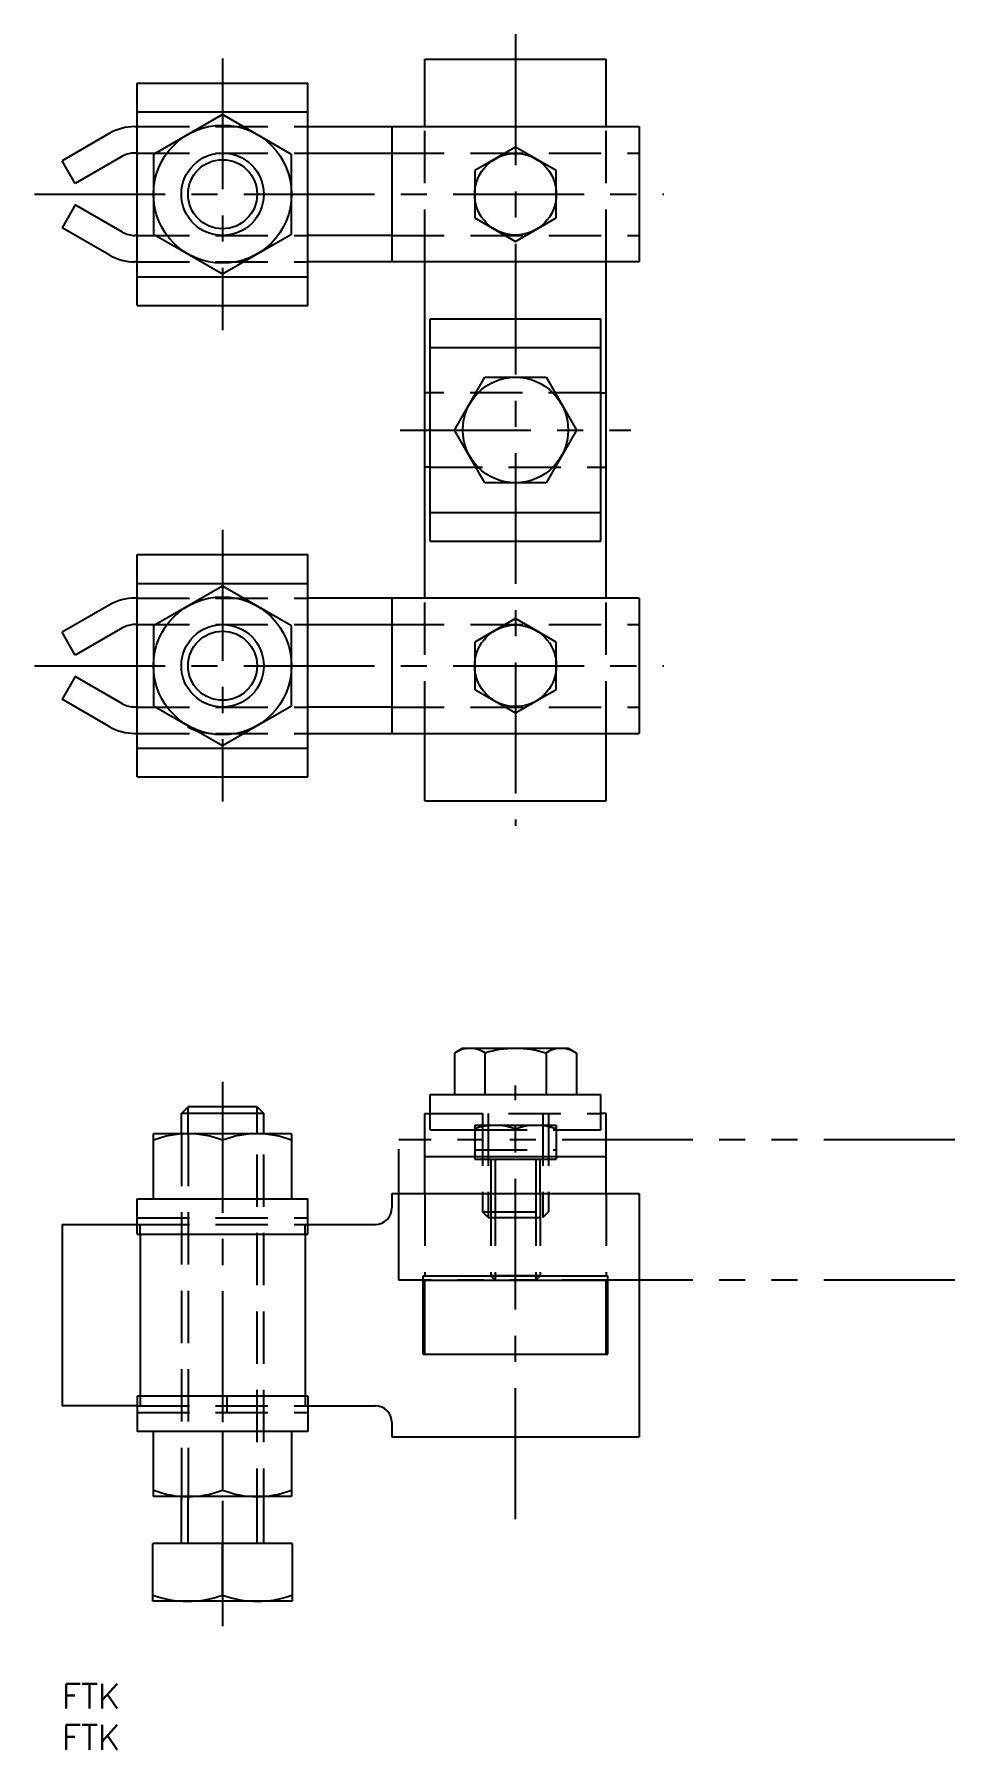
# Model space of a CAD drawing. Extents: x -3 to 108, y -8 to 200.
import ezdxf

# ---------------------------------------------------------------- set-up
doc = ezdxf.new("R2010")
doc.units = 0
doc.header["$LTSCALE"] = 0.5
for name, pattern in [('CENTER', [50.8, 31.75, -6.35, 6.35, -6.35]), ('DASHED', [19.05, 12.7, -6.35]), ('PHANTOM', [63.5, 31.75, -6.35, 6.35, -6.35, 6.35, -6.35])]:
    doc.linetypes.add(name, pattern=pattern)
for name, color, linetype in [('MSM_CENTER', 1, 'CENTER'), ('MSM_CONTINUOUS', 7, 'CONTINUOUS'), ('MSM_DASHED', 4, 'DASHED'), ('MSM_IMAGINARY', 6, 'PHANTOM'), ('MSM_NARROW', 5, 'CONTINUOUS'), ('MSM_PART_NUMBER', 7, 'CONTINUOUS')]:
    doc.layers.add(name, color=color, linetype=linetype)
doc.styles.get("Standard").update_dxf_attribs({"font": 'txt.shx', "height": 3, "bigfont": 'bigfont.shx'})

msp = doc.modelspace()

# ---------------------------------------------------------------- linework, layer by layer
at = {"layer": 'MSM_CENTER'}
for p, q in [((55, 200.08), (55, 104.08)), ((19.47, 197.16), (19.47, 164.2)), ((-3.36, 180.68), (73, 180.68)), ((41, 152.08), (69, 152.08)), ((19.47, 139.96), (19.47, 107)), ((-3.36, 123.48), (73, 123.48)), ((19.47, 73), (19.47, 7)), ((55, 19.98), (55, 72.58))]:
    msp.add_line(p, q, dxfattribs=at)
at = {"layer": 'MSM_CONTINUOUS'}
for p, q in [((44, 197.08), (66, 197.08)), ((44, 188.88), (44, 197.08)), ((66, 188.88), (66, 197.08)), ((9.1, 167.2), (9.1, 194.16)), ((9.1, 194.16), (29.83, 194.16)), ((29.83, 167.2), (29.83, 194.16)), ((9.1, 190.68), (29.83, 190.68)), ((19.47, 190.35), (11.09, 185.52)), ((27.84, 185.52), (19.47, 190.35)), ((5.73, 188.05), (0, 184.74)), ((8.83, 188.88), (9.1, 188.88)), ((29.83, 188.88), (70, 188.88)), ((40, 188.88), (40, 172.48)), ((70, 188.88), (70, 172.48)), ((7.33, 185.28), (1.6, 181.97)), ((9.1, 185.68), (8.83, 185.68)), ((11.09, 185.52), (11.09, 175.84)), ((27.84, 175.84), (27.84, 185.52)), ((29.83, 185.68), (40, 185.68)), ((55, 186.4), (50.05, 183.54)), ((59.95, 183.54), (55, 186.4)), ((1.6, 181.97), (0, 184.74)), ((50.05, 183.54), (50.05, 177.82)), ((59.95, 177.82), (59.95, 183.54)), ((1.6, 179.39), (0, 176.62)), ((7.33, 176.08), (1.6, 179.39)), ((50.05, 177.82), (55, 174.96)), ((55, 174.96), (59.95, 177.82)), ((5.73, 173.31), (0, 176.62)), ((9.1, 175.68), (8.83, 175.68)), ((11.09, 175.84), (19.47, 171.01)), ((19.47, 171.01), (27.84, 175.84)), ((40, 175.68), (29.83, 175.68)), ((9.1, 172.48), (8.83, 172.48)), ((9.1, 170.68), (29.83, 170.68)), ((70, 172.48), (29.83, 172.48)), ((44, 131.68), (44, 172.48)), ((66, 131.68), (66, 172.48)), ((9.1, 167.2), (29.83, 167.2)), ((44.64, 165.56), (65.37, 165.56)), ((44.64, 138.6), (44.64, 165.56)), ((65.37, 138.6), (65.37, 165.56)), ((44.64, 162.08), (65.37, 162.08)), ((47.61, 152.08), (51.3, 158.48)), ((51.3, 158.48), (58.7, 158.48)), ((58.7, 158.48), (62.39, 152.08)), ((44.64, 156.58), (44, 156.58)), ((65.37, 156.58), (66, 156.58)), ((51.3, 145.68), (47.61, 152.08)), ((62.39, 152.08), (58.7, 145.68)), ((44.64, 147.58), (44, 147.58)), ((58.7, 145.68), (51.3, 145.68)), ((65.37, 147.58), (66, 147.58)), ((44.64, 142.08), (65.37, 142.08)), ((44.64, 138.6), (65.37, 138.6)), ((9.1, 136.96), (29.83, 136.96)), ((9.1, 110), (9.1, 136.96)), ((29.83, 110), (29.83, 136.96)), ((9.1, 133.48), (29.83, 133.48)), ((9.1, 131.68), (8.83, 131.68)), ((19.47, 133.15), (11.09, 128.32)), ((27.84, 128.32), (19.47, 133.15)), ((70, 131.68), (29.83, 131.68)), ((40, 131.68), (40, 115.28)), ((70, 131.68), (70, 115.28)), ((5.73, 130.85), (0, 127.54)), ((55, 129.2), (50.05, 126.34)), ((59.95, 126.34), (55, 129.2)), ((1.6, 124.77), (0, 127.54)), ((7.33, 128.08), (1.6, 124.77)), ((9.1, 128.48), (8.83, 128.48)), ((11.09, 128.32), (11.09, 118.64)), ((27.84, 118.64), (27.84, 128.32)), ((29.83, 128.48), (40, 128.48)), ((50.05, 126.34), (50.05, 120.62)), ((59.95, 120.62), (59.95, 126.34)), ((1.6, 122.19), (0, 119.42)), ((7.33, 118.88), (1.6, 122.19)), ((5.73, 116.11), (0, 119.42)), ((11.09, 118.64), (19.47, 113.81)), ((19.47, 113.81), (27.84, 118.64)), ((50.05, 120.62), (55, 117.76)), ((55, 117.76), (59.95, 120.62)), ((9.1, 118.48), (8.83, 118.48)), ((40, 118.48), (29.83, 118.48)), ((8.83, 115.28), (9.1, 115.28)), ((29.83, 115.28), (70, 115.28)), ((44, 107.08), (44, 115.28)), ((66, 107.08), (66, 115.28)), ((9.1, 113.48), (29.83, 113.48)), ((9.1, 110), (29.83, 110)), ((44, 107.08), (66, 107.08)), ((48.6, 77.08), (47.61, 76.5)), ((48.6, 77.08), (61.4, 77.08)), ((61.4, 77.08), (62.39, 76.5)), ((47.61, 76.5), (47.61, 71.48)), ((51.3, 76.5), (51.3, 71.48)), ((58.7, 76.5), (58.7, 71.48)), ((62.39, 76.5), (62.39, 71.48)), ((44.64, 67.2), (44.64, 71.48)), ((44.64, 71.48), (65.37, 71.48)), ((65.37, 67.2), (65.37, 71.48)), ((14.47, 69.19), (15.28, 70)), ((24.47, 69.19), (14.47, 69.19)), ((14.47, 66.72), (14.47, 69.19)), ((23.66, 70), (15.28, 70)), ((23.66, 70), (24.47, 69.19)), ((24.47, 66.72), (24.47, 69.19)), ((44, 59.46), (44, 69.18)), ((44, 69.18), (44.64, 69.18)), ((66, 69.18), (65.37, 69.18)), ((66, 59.46), (66, 69.18)), ((27.84, 66.72), (11.09, 66.72)), ((11.09, 58.82), (11.09, 66.72)), ((27.84, 66.72), (27.84, 58.82)), ((44.64, 67.2), (50.05, 67.2)), ((50.05, 67.74), (50.05, 63.64)), ((50.05, 67.74), (59.95, 67.74)), ((59.95, 67.74), (59.95, 63.64)), ((59.95, 67.2), (65.37, 67.2)), ((19.47, 65.93), (19.47, 58.82)), ((44, 63.96), (66, 63.96)), ((50.05, 63.64), (59.95, 63.64)), ((52, 63.64), (52, 59.46)), ((58, 59.46), (58, 63.64)), ((9.1, 58.82), (29.83, 58.82)), ((9.1, 54.54), (9.1, 58.82)), ((29.83, 54.54), (29.83, 58.82)), ((40, 59.46), (70, 59.46)), ((40, 59.46), (40, 57.71)), ((70, 59.46), (70, 29.96)), ((0, 55.71), (0, 33.71)), ((0, 55.71), (9.1, 55.71)), ((9.1, 54.54), (29.83, 54.54)), ((9.47, 54.54), (9.47, 34.88)), ((29.47, 54.54), (29.47, 34.88)), ((29.83, 55.71), (38, 55.71)), ((43.8, 39.96), (43.8, 49.46)), ((43.8, 49.46), (66.2, 49.46)), ((44, 39.96), (44, 48.96)), ((44, 48.96), (66, 48.96)), ((66, 39.96), (66, 48.96)), ((66.2, 39.96), (66.2, 49.46)), ((43.8, 39.96), (66.2, 39.96)), ((9.1, 33.71), (0, 33.71)), ((29.83, 34.88), (9.1, 34.88)), ((9.1, 34.88), (9.1, 30.6)), ((29.83, 34.88), (29.83, 30.6)), ((29.83, 33.71), (38, 33.71)), ((40, 31.71), (40, 29.96)), ((29.83, 30.6), (9.1, 30.6)), ((11.09, 22.7), (11.09, 30.6)), ((19.47, 30.6), (19.47, 23.49)), ((27.84, 30.6), (27.84, 22.7)), ((40, 29.96), (70, 29.96)), ((27.84, 22.7), (11.09, 22.7)), ((14.47, 17), (14.47, 22.7)), ((24.47, 17), (24.47, 22.7)), ((11.02, 10), (11.02, 17)), ((27.92, 17), (11.02, 17)), ((19.47, 10.76), (19.47, 17)), ((27.92, 17), (27.92, 10)), ((27.92, 10), (11.02, 10))]:
    msp.add_line(p, q, dxfattribs=at)
for centre, radius in [((19.47, 180.68), 8.38), ((19.47, 180.68), 5), ((55, 180.68), 4.95), ((55, 152.08), 6.4), ((19.47, 123.48), 8.38), ((19.47, 123.48), 5), ((55, 123.48), 4.95)]:
    msp.add_circle(centre, radius, dxfattribs=at)
for centre, radius, start, end in [((8.83, 182.68), 6.2, 90, 120), ((8.83, 182.68), 3, 90, 120), ((8.83, 178.68), 3, 240, 270), ((8.83, 178.68), 6.2, 240, 270), ((8.83, 125.48), 6.2, 90, 120), ((8.83, 125.48), 3, 90, 120), ((8.83, 121.48), 3, 240, 270), ((8.83, 121.48), 6.2, 240, 270), ((18.3, 121.48), 6.2, 240, 270), ((49.46, 73.79), 3.29, 55.7884, 115.7884), ((54.99, 64.88), 12.19, 72.3367, 107.6123), ((60.54, 73.79), 3.28, 64.2321, 124.2321), ((15.28, 55.16), 11.55, 68.7468, 111.2479), ((23.66, 55.16), 11.55, 68.7521, 111.2532), ((52.49, 60.46), 7.28, 69.8261, 109.5854), ((57.49, 60.57), 7.16, 69.9169, 110.3376), ((38, 57.71), 2, 270, 0), ((38, 31.71), 2, 0, 90), ((15.28, 34.25), 11.55, 248.7521, 291.2532), ((23.66, 34.25), 11.55, 248.7468, 291.2479), ((15.22, 22.23), 12.23, 249.8941, 290.3101), ((23.71, 22.23), 12.23, 249.6899, 290.1059)]:
    msp.add_arc(centre, radius, start, end, dxfattribs=at)
at = {"layer": 'MSM_DASHED'}
for p, q in [((9.1, 188.88), (29.83, 188.88)), ((44, 172.48), (44, 188.88)), ((66, 172.48), (66, 188.88)), ((9.1, 185.68), (29.83, 185.68)), ((40, 185.68), (70, 185.68)), ((9.1, 175.68), (29.83, 175.68)), ((40, 175.68), (70, 175.68)), ((9.1, 172.48), (29.83, 172.48)), ((65.37, 156.58), (44.64, 156.58)), ((44.64, 147.58), (65.37, 147.58)), ((9.1, 131.68), (29.83, 131.68)), ((44, 115.28), (44, 131.68)), ((66, 115.28), (66, 131.68)), ((9.1, 128.48), (29.83, 128.48)), ((40, 128.48), (70, 128.48)), ((9.1, 118.48), (29.83, 118.48)), ((40, 118.48), (70, 118.48)), ((9.1, 115.28), (29.83, 115.28)), ((44.64, 69.18), (65.37, 69.18)), ((51, 69.18), (51, 57.24)), ((51.68, 69.18), (51.68, 56.56)), ((58.32, 69.18), (58.32, 56.56)), ((59, 69.18), (59, 57.24)), ((14.47, 66.72), (14.47, 19.76)), ((15.28, 66.72), (15.28, 19.76)), ((23.66, 19.76), (23.66, 66.72)), ((24.47, 19.76), (24.47, 66.72)), ((50.05, 67.2), (59.95, 67.2)), ((50.05, 64.77), (59.95, 64.77)), ((44, 59.46), (44, 49.46)), ((52, 59.46), (52, 49.5)), ((52.54, 59.46), (52.54, 48.96)), ((57.46, 59.46), (57.46, 48.96)), ((58, 59.46), (58, 49.5)), ((66, 59.46), (66, 49.46)), ((9.1, 56.52), (29.83, 56.52)), ((51.68, 56.56), (51, 57.24)), ((51, 57.24), (59, 57.24)), ((51.68, 56.56), (58.32, 56.56)), ((59, 57.24), (58.32, 56.56)), ((9.1, 55.71), (29.83, 55.71)), ((9.47, 54.54), (9.47, 55.71)), ((29.47, 54.54), (29.47, 55.71)), ((44, 48.96), (66, 48.96)), ((52, 49.5), (52.54, 48.96)), ((58, 49.5), (52, 49.5)), ((57.46, 48.96), (58, 49.5)), ((9.1, 33.71), (29.83, 33.71)), ((9.47, 34.88), (9.47, 33.71)), ((20, 34.88), (20, 32.9)), ((29.47, 34.88), (29.47, 33.71)), ((9.1, 32.9), (29.83, 32.9))]:
    msp.add_line(p, q, dxfattribs=at)
at = {"layer": 'MSM_IMAGINARY'}
for p, q in [((40.83, 48.96), (40.83, 65.96)), ((108.27, 65.96), (40.83, 65.96)), ((108.27, 48.96), (40.83, 48.96))]:
    msp.add_line(p, q, dxfattribs=at)
at = {"layer": 'MSM_NARROW'}
for p, q in [((15.28, 66.72), (15.28, 70)), ((23.66, 66.72), (23.66, 70)), ((52.54, 63.64), (52.54, 59.46)), ((57.46, 63.64), (57.46, 59.46)), ((15.28, 17), (15.28, 22.7)), ((23.66, 17), (23.66, 22.7))]:
    msp.add_line(p, q, dxfattribs=at)
for centre in [(19.47, 180.68), (19.47, 123.48)]:
    msp.add_circle(centre, 4.19, dxfattribs=at)

# ---------------------------------------------------------------- texts
at = {"layer": 'MSM_PART_NUMBER'}
for p in [(0, -3), (0, -8)]:
    msp.add_text('FTK', height=3, dxfattribs=at).set_placement(p)

doc.saveas('drawing.dxf')
